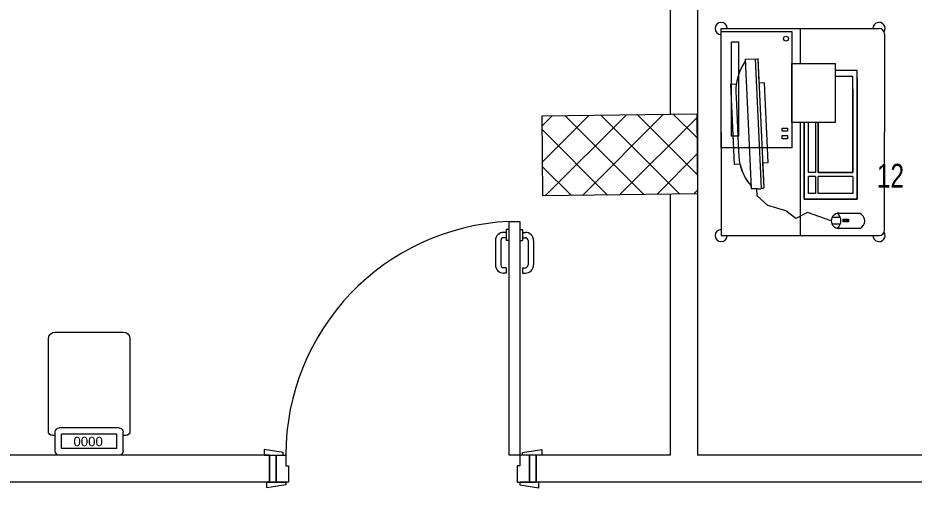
# Model space of a CAD drawing. Extents: x -234346 to 58427, y -132654 to -82394.
# Drawn here: x -107055 to -103762, y -110012 to -108235 of the extents above; entities that cross this region are included whole.
import ezdxf

# ---------------------------------------------------------------- set-up
doc = ezdxf.new("R2010")
doc.units = 0
doc.header["$LTSCALE"] = 8
for name, color, linetype, lineweight in [('72_EGR_EQP_TAG', 9, 'Continuous', 5), ('C-HYDR-CTCH', 9, 'Continuous', 5), ('Hatch', 9, 'Continuous', 5), ('LOADING', 9, 'Continuous', 5), ('Structure', 9, 'Continuous', 5), ('Walls', 9, 'Continuous', 5), ('Wooden Joinery', 9, 'Continuous', 5)]:
    doc.layers.add(name, color=color, linetype=linetype, lineweight=lineweight)
doc.styles.get("Standard").update_dxf_attribs({"font": 'ARIALUNI.TTF'})
doc.styles.add('X3G_ENTITY_257CFD', font='swisscl.ttf', dxfattribs={"height": 200})

# ---------------------------------------------------------------- blocks, each defined once
blk = doc.blocks.new('A$C72370EFE')
at = {"layer": 'Wooden Joinery'}
for p, q in [((-0.01, -0.03), (-0.01, -0.07)), ((0, -0.03), (-0.01, -0.03)), ((0.04, -0.03), (0.05, -0.03)), ((0.05, -0.03), (0.05, -0.07)), ((-0.01, -0.04), (-0.02, -0.04)), ((-0.01, -0.06), (-0.02, -0.06)), ((0.05, -0.04), (0.06, -0.04)), ((0.05, -0.06), (0.06, -0.06)), ((-0.05, -0.07), (-0.05, -0.16)), ((-0.03, -0.07), (-0.03, -0.16)), ((0, -0.07), (-0.01, -0.07)), ((0.04, -0.07), (0.05, -0.07)), ((0.07, -0.07), (0.07, -0.16)), ((0.09, -0.07), (0.09, -0.16)), ((-0.01, -0.17), (-0.02, -0.17)), ((-0.01, -0.19), (-0.02, -0.19)), ((-0.01, -0.17), (-0.01, -0.19)), ((0.05, -0.17), (0.06, -0.17)), ((0.05, -0.17), (0.05, -0.19)), ((0.05, -0.19), (0.06, -0.19))]:
    blk.add_line(p, q, dxfattribs=at)
for centre, radius, start, end in [((-0.02, -0.07), 0.03, 90, 180), ((-0.02, -0.07), 0.01, 90, 180), ((0.06, -0.07), 0.03, 0, 90), ((0.06, -0.07), 0.01, 0, 90), ((-0.02, -0.16), 0.03, 180, 270), ((-0.02, -0.16), 0.01, 180, 270), ((0.06, -0.16), 0.01, 270, 0), ((0.06, -0.16), 0.03, 270, 0)]:
    blk.add_arc(centre, radius, start, end, dxfattribs=at)
blk = doc.blocks.new('A$C5DAD61B4')
at = {"layer": 'Wooden Joinery'}
for points in [[(80, 959.1), (80, 969.1), (10, 979.1), (10, 959.1)], [(940, 959.1), (940, 969.1), (1010, 979.1), (1010, 959.1)], [(70, 859.1), (70, 849.1), (0, 839.1), (0, 859.1)], [(120, 859.1), (120, 0), (80, 0), (80, 859.1)], [(950, 859.1), (950, 849.1), (1020, 839.1), (1020, 859.1)]]:
    blk.add_lwpolyline(points, close=True, dxfattribs=at)
for points in [[(45, 859.1), (45, 959.1), (20, 959.1), (20, 859.1), (45, 859.1)], [(45, 859.1), (80, 859.1), (80, 899.1), (90, 899.1), (90, 959.1), (45, 959.1), (45, 859.1)], [(975, 859.1), (940, 859.1), (940, 899.1), (930, 899.1), (930, 959.1), (975, 959.1), (975, 859.1)], [(975, 859.1), (975, 959.1), (1000, 959.1), (1000, 859.1), (975, 859.1)]]:
    blk.add_lwpolyline(points, dxfattribs=at)
blk.add_arc((80, 859.1), 860, 272.666, 0, dxfattribs=at)
at = {"layer": 'Wooden Joinery', "xscale": 999.9999999998854, "yscale": 999.9999999998854, "zscale": 999.9999999998854, "rotation": 180}
blk.add_blockref('A$C72370EFE', (120, 0), dxfattribs=at)
blk = doc.blocks.new('A$C47696aed')
at = {"layer": 'Hatch'}
h = blk.add_hatch(dxfattribs=at)
h.set_pattern_fill('ANSI37', color=256, scale=30)
h.paths.add_polyline_path([(50952.7, 21917.9), (50348.7, 21909.7), (50352.6, 21621.3), (50956.6, 21629.5)])
h.paths.add_polyline_path([(43791.9, 21910.1), (43208.4, 21904.7), (43188.5, 21613.3), (43772, 21618.7)])
h.paths.add_polyline_path([(29414.9, 21902.8), (28815.8, 21898.7), (28810.1, 21605.6), (29409.2, 21609.7)])
h.paths.add_polyline_path([(36600.2, 21904.9), (35999, 21897.4), (35990.7, 21611.8), (36591.9, 21619.3)])
h.paths.add_polyline_path([(22195.7, 21912), (21589.3, 21890.2), (21603.8, 21597.6), (22210.2, 21619.5)])
h.paths.add_polyline_path([(15459.1, 21901.7), (14237.2, 21925.6), (14230.7, 21629.5), (15452.7, 21605.5)])
h.paths.add_polyline_path([(15473.2, 14701.6), (14258.2, 14685.8), (14244.7, 14393.4), (15459.7, 14409.1)])
h.paths.add_polyline_path([(15447.1, 7508.4), (14244, 7492.4), (14238.3, 7199.4), (15441.4, 7215.3)])
h.paths.add_polyline_path([(15465.6, 309.7), (14269, 298.3), (14271.8, 3.8), (15468.5, 15.2)])
h.paths.add_polyline_path([(7830.6, 311.8), (7227.1, 308.1), (7237.7, 22.6), (7841.3, 26.3)])
h.paths.add_polyline_path([(7815.2, 7509.8), (7218.4, 7511.4), (7218.2, 7210.2), (7815.1, 7208.6)])
h.paths.add_polyline_path([(7825.1, 14699.4), (7205.8, 14700.6), (7195.2, 14397.6), (7814.5, 14396.4)])
h.paths.add_polyline_path([(7801.7, 21878.7), (7201.1, 21893.2), (7197.5, 21603.6), (7798.1, 21589.1)])
h.paths.add_polyline_path([(602.6, 21876.9), (0, 21899.6), (1.9, 21611.2), (604.5, 21588.5)])
h.paths.add_polyline_path([(610.4, 7498.6), (8.3, 7491.6), (11.7, 7200), (613.7, 7206.9)])
h.paths.add_polyline_path([(627.9, 303.9), (29.5, 302.9), (34.3, 2.3), (632.7, 3.3)])
h.paths.add_polyline_path([(22214.6, 317.2), (21608.9, 304.3), (21614.6, 3.1), (22220.3, 16)])
h.paths.add_polyline_path([(22208.1, 7509.7), (21613.7, 7492.1), (21615.8, 7195.5), (22210.2, 7213.1)])
h.paths.add_polyline_path([(22199.3, 14717.7), (21600.4, 14710), (21604.4, 14409.9), (22203.4, 14417.6)])
h.paths.add_polyline_path([(29399.7, 14702.4), (28797.7, 14707.1), (28802, 14415), (29403.9, 14410.3)])
h.paths.add_polyline_path([(29403.4, 7519.8), (28799.6, 7502.2), (28813, 7202.1), (29413.1, 7223.2)])
h.paths.add_polyline_path([(29419.5, 303.8), (28815.7, 310.4), (28813.3, 24.7), (29417.2, 18.1)])
h.paths.add_polyline_path([(36618, 314.2), (36020.7, 299.7), (36029.7, 0), (36627, 14.6)])
h.paths.add_polyline_path([(36610.7, 7502.6), (36009.5, 7504.5), (36010.6, 7207.3), (36611.9, 7205.4)])
h.paths.add_polyline_path([(36574.3, 14706.4), (35993.4, 14711.1), (36013.1, 14421.3), (36594, 14416.6)])
h.paths.add_polyline_path([(43777.6, 14705.7), (43180, 14719.4), (43182, 14427.5), (43779.6, 14413.8)])
h.paths.add_polyline_path([(43778.6, 7507.1), (43210.2, 7499.5), (43212, 7205.4), (43780.5, 7213)])
h.paths.add_polyline_path([(43815.7, 310), (43210.4, 307.3), (43211.8, 2.8), (43817, 5.4)])
h.paths.add_polyline_path([(50989.9, 309.5), (50401.9, 325.5), (50388.7, 18.3), (50976.7, 2.3)])
h.paths.add_polyline_path([(50974.1, 7508.9), (50370.9, 7510), (50368.9, 7213.4), (50972.2, 7212.3)])
at = {"layer": 'C-HYDR-CTCH', "color": 4, "flags": 128}
blk.add_lwpolyline([(43212, 7205.4), (43210.2, 7499.5), (43778.6, 7507.1), (43780.5, 7213), (43212, 7205.4)], dxfattribs=at)
blk = doc.blocks.new('HF13461A-P')
at = {"layer": 'LOADING'}
for p, q in [((0.0229, 0.4353), (0.0229, 0.3653)), ((0.2579, 0.4503), (0.0379, 0.4503)), ((0.2729, 0.4353), (0.2729, 0.3653)), ((0.2493, 0.4266), (0.0466, 0.4266)), ((0.0466, 0.4266), (0.0466, 0.3739)), ((0.2493, 0.4266), (0.2493, 0.3739)), ((-0.0021, 0.3628), (-0.0021, 0.0228)), ((0.0229, 0.3778), (0.0129, 0.3778)), ((0.2493, 0.3739), (0.0466, 0.3739)), ((0.2829, 0.3778), (0.2729, 0.3778)), ((0.2979, 0.0228), (0.2979, 0.3628)), ((0.2579, 0.3503), (0.0379, 0.3503)), ((0.0229, -0.0022), (0.2729, -0.0022))]:
    blk.add_line(p, q, dxfattribs=at)
for centre, radius, start, end in [((0.0379, 0.4353), 0.015, 90, 180), ((0.2579, 0.4353), 0.015, 0, 90), ((0.0129, 0.3628), 0.015, 90, 180), ((0.0379, 0.3653), 0.015, 180, 270), ((0.2579, 0.3653), 0.015, 270, 0), ((0.2829, 0.3628), 0.015, 0, 90), ((0.0229, 0.0228), 0.025, 180, 270), ((0.2729, 0.0228), 0.025, 270, 0)]:
    blk.add_arc(centre, radius, start, end, dxfattribs=at)
blk.add_text('0000', height=0.03477, dxfattribs=at).set_placement((0.0901, 0.3829))
blk = doc.blocks.new('M.168.61.15')
at = {"layer": 'LOADING'}
for p, q in [((-10248.8, 19911.8), (-10248.8, 20292.7)), ((-10248.8, 20292.7), (-9668.8, 20292.7)), ((-9958.8, 20292.7), (-9958.8, 20163.4)), ((-9648.8, 20272.7), (-9648.8, 19911.8)), ((-10160.3, 20179.3), (-10113, 20181.5)), ((-10160.3, 20179.3), (-10138.7, 19705.9)), ((-10101.1, 19705.1), (-10123, 20181)), ((-10091.3, 19708), (-10113, 20181.7)), ((-10108.9, 20091.4), (-10113, 20181.7)), ((-10193.1, 20087.5), (-10214.1, 20086.6)), ((-10193.1, 20087.5), (-10214.1, 20086.6)), ((-10214.1, 20086.6), (-10200.8, 19793.4)), ((-10214.1, 20086.6), (-10200.8, 19793.4)), ((-10089.4, 20092.2), (-10108.9, 20091.4)), ((-10089.4, 20092.2), (-10108.9, 20091.4)), ((-10076.1, 19799.1), (-10089.4, 20092.2)), ((-10076.1, 19799.1), (-10089.4, 20092.2)), ((-9749.5, 20110), (-9749.5, 19664.7)), ((-9749.5, 19664.7), (-9749.5, 20110)), ((-9765.1, 20069.2), (-9765.1, 19763.5)), ((-10193.8, 20040.3), (-10184.8, 19841.3)), ((-9958.8, 19947.3), (-9958.8, 19530.9)), ((-9944, 19664.7), (-9944, 19947.3)), ((-9944, 19947.3), (-9944, 19664.7)), ((-9902.4, 19947.3), (-9902.4, 19762.4)), ((-9892, 19763.5), (-9892, 19947.3)), ((-10248.8, 19911.8), (-10248.8, 19530.9)), ((-9648.8, 19550.9), (-9648.8, 19911.8)), ((-10200.8, 19793.4), (-10179.8, 19794.3)), ((-10200.8, 19793.4), (-10179.9, 19794.3)), ((-10095.5, 19798.2), (-10076.1, 19799.1)), ((-10095.5, 19798.2), (-10076.1, 19799.1)), ((-10091.3, 19708), (-10095.5, 19798.2)), ((-9765.1, 19763.5), (-9892, 19763.5)), ((-9928.4, 19685.5), (-9928.4, 19747.9)), ((-9902.4, 19747.9), (-9928.4, 19747.9)), ((-9902.4, 19747.9), (-9902.4, 19685.5)), ((-9765.1, 19747.9), (-9892, 19747.9)), ((-9892, 19685.5), (-9892, 19747.9)), ((-9765.1, 19747.9), (-9765.1, 19685.5)), ((-10139, 19713.2), (-10138.7, 19705.9)), ((-10136.6, 19704), (-10116.2, 19704.2)), ((-10136.6, 19704), (-10116.2, 19704.2)), ((-10116.9, 19677.7), (-10117.2, 19704.2)), ((-10101.1, 19705.1), (-10093.2, 19705.8)), ((-10101.1, 19705.1), (-10093.2, 19705.8)), ((-10077.1, 19641.4), (-10116.9, 19677.7)), ((-9749.5, 19664.7), (-9944, 19664.7)), ((-9944, 19664.7), (-9749.5, 19664.7)), ((-9902.4, 19685.5), (-9928.4, 19685.5)), ((-9765.1, 19685.5), (-9892, 19685.5)), ((-10011.5, 19622.3), (-10077.1, 19641.4)), ((-9974.3, 19593.8), (-10011.5, 19622.3)), ((-9931.1, 19616.3), (-9974.3, 19593.8)), ((-9844, 19585.4), (-9931.1, 19616.3)), ((-9811, 19597.7), (-9841.1, 19597.7)), ((-9811, 19573), (-9841.1, 19573)), ((-10248.8, 19530.9), (-9668.8, 19530.9))]:
    blk.add_line(p, q, dxfattribs=at)
for points in [[(-9988.6, 20281.4), (-9988.6, 19853.1), (-10248.8, 19853.1), (-10248.8, 20281.4)], [(-10184.6, 20243.5), (-10184.6, 19896.1), (-10210.9, 19896.1), (-10210.9, 20243.5)], [(-9829.3, 20163.4), (-9829.3, 19947.3), (-9988.6, 19947.3), (-9988.6, 20163.4)], [(-10004.9, 19926), (-10004.9, 19914.5), (-10025, 19914.5), (-10025, 19926)], [(-10004.9, 19898.7), (-10004.9, 19887.3), (-10025, 19887.3), (-10025, 19898.7)], [(-9780.9, 19591), (-9780.9, 19581.8), (-9800.5, 19581.8), (-9800.5, 19591)], [(-9783.4, 19588.5), (-9783.4, 19584.3), (-9798, 19584.3), (-9798, 19588.5)]]:
    blk.add_lwpolyline(points, close=True, dxfattribs=at)
for points in [[(-9944, 19947.3), (-9944, 19664.7), (-9749.5, 19664.7), (-9749.5, 20137.8), (-9829.3, 20137.8)], [(-9892, 19947.3), (-9892, 19763.5), (-9764.8, 19763.5), (-9764.8, 20116), (-9829.3, 20116)], [(-9902.4, 19947.3), (-9902.4, 19762.4), (-9928.4, 19762.4), (-9928.4, 19947.3)], [(-9816, 19613.4), (-9740.9, 19613.4)], [(-9721.3, 19585.4), (-9721.3, 19584.8)], [(-9739.5, 19557.4), (-9816, 19557.4)]]:
    blk.add_lwpolyline(points, dxfattribs=at)
blk.add_circle((-10010.6, 20255.2), 9.18, dxfattribs=at)
for centre, radius, start, end in [((-10248.8, 20292.7), 22.2, 0, 270), ((-9668.8, 20292.7), 22.2, 326.3067, 180), ((-9668.8, 20272.7), 20, 0, 90), ((-10002.1, 20061.1), 192.9, 144.9564, 186.199), ((-10002.1, 20061.1), 192.9, 144.9564, 172.1216), ((-9991.9, 19838), 192.9, 179.0011, 220.3267), ((-9991.9, 19838), 192.9, 193.0799, 220.3268), ((-10136.6, 19706), 2.08, 182.6241, 270.6241), ((-10136.6, 19706), 2.08, 182.6241, 270.6241), ((-10109.4, 19716.2), 13.8, 240.5606, 306.8112), ((-10109.4, 19716.2), 13.8, 240.5606, 306.8112), ((-10093.4, 19707.9), 2.08, 274.6241, 2.6239), ((-10093.4, 19707.9), 2.08, 274.6241, 2.6239), ((-9816, 19585.4), 28, 90, 270), ((-9841.6, 19585.4), 33, 304.6644, 55.3356), ((-9751.5, 19585.1), 30.2, 293.3421, 69.5419), ((-10248.8, 19530.9), 22.2, 90, 0), ((-9668.8, 19530.9), 22.2, 180, 33.6936), ((-9668.8, 19550.9), 20, 270, 0)]:
    blk.add_arc(centre, radius, start, end, dxfattribs=at)
blk = doc.blocks.new('GF1')
at = {"layer": 'Walls', "color": 9}
for p, q in [((-104658.2, -105842.6, 0), (-104658.2, -108589.1, 0)), ((-104558.2, -105842.6), (-104558.2, -109842.6, 0)), ((-104658.2, -108883.2, 0), (-104658.2, -109842.6, 0)), ((-106130.7, -109842.6), (-108407.8, -109842.6)), ((-106130.7, -109842.6), (-106130.7, -109942.6)), ((-104658.2, -109842.6, 0), (-105150.7, -109842.6)), ((-105150.7, -109842.6), (-105150.7, -109942.6)), ((-102579.8, -109842.6), (-104558.2, -109842.6, 0)), ((-106130.7, -109942.6), (-108507.8, -109942.6)), ((-102579.8, -109942.6), (-105150.7, -109942.6))]:
    blk.add_line(p, q, dxfattribs=at)
at = {"layer": 'LOADING', "color": 9}
blk.add_blockref('M.168.61.15', (-94222.5, -128566.4, 0), dxfattribs=at)
at = {"layer": 'LOADING', "color": 9, "lineweight": 0, "xscale": -1000, "yscale": 1000, "zscale": 1000, "rotation": 180}
blk.add_blockref('HF13461A-P', (-106941.2, -109392.3), dxfattribs=at)
at = {"layer": 'Structure', "color": 9}
blk.add_blockref('A$C47696aed', (-148338.7, -116094.9, 0), dxfattribs=at)
at = {"layer": 'Wooden Joinery', "color": 9, "rotation": 180}
blk.add_blockref('A$C5DAD61B4', (-105130.7, -108983.5), dxfattribs=at)
at = {"layer": '72_EGR_EQP_TAG', "color": 9, "insert": (-103849.2, -108771.6, 0), "char_height": 87.47, "attachment_point": 2, "style": 'X3G_ENTITY_257CFD'}
blk.add_mtext('12', dxfattribs=at)

msp = doc.modelspace()

# ---------------------------------------------------------------- block references
at = {"layer": '72_EGR_EQP_TAG'}
msp.add_blockref('GF1', (0, 0), dxfattribs=at)

doc.saveas('drawing.dxf')
